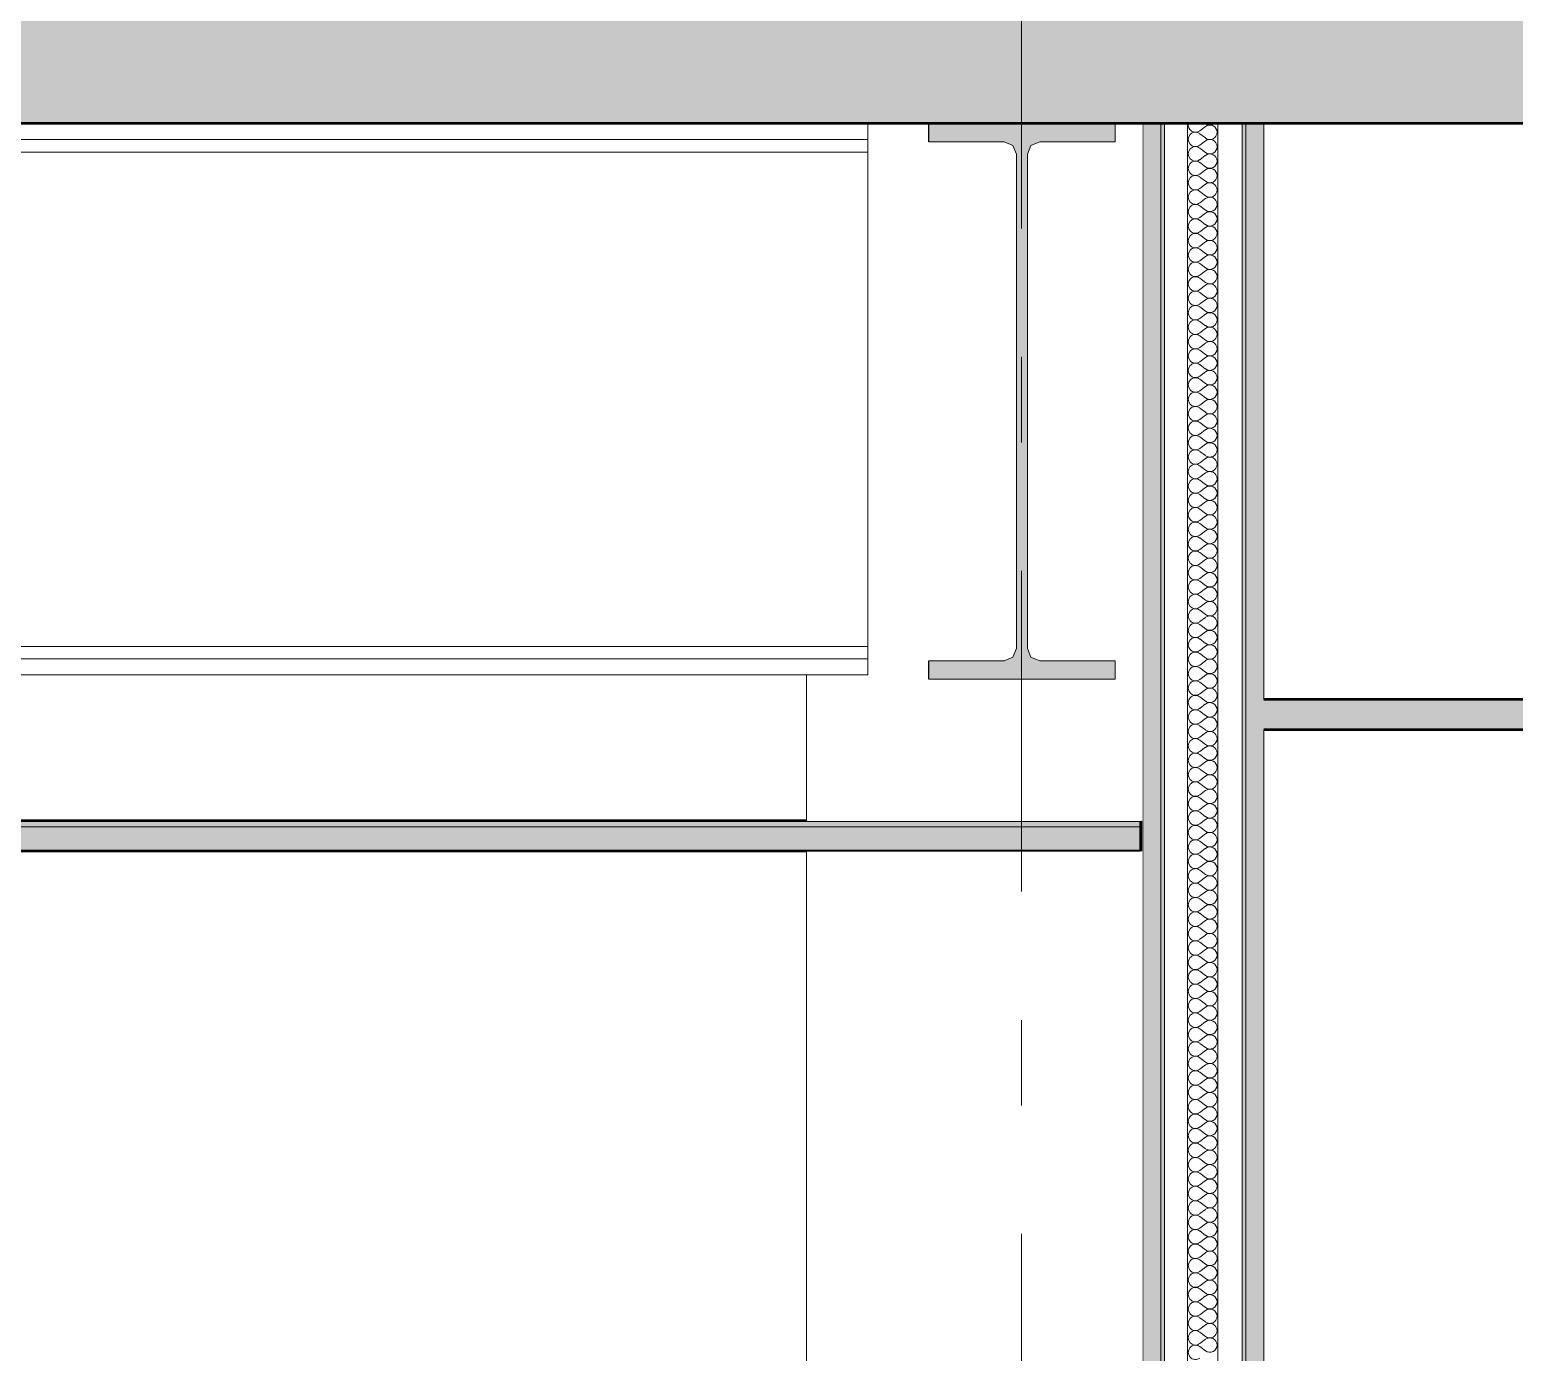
# Model space of a CAD drawing. Header units: millimetres. Extents: x -48147 to 1403542, y -455564 to 18123.
# Drawn here: x 1384228 to 1385453, y -443356 to -442265 of the extents above; entities that cross this region are included whole.
import ezdxf
from ezdxf.enums import TextEntityAlignment as Align

# ---------------------------------------------------------------- set-up
doc = ezdxf.new("R2010")
doc.units = ezdxf.units.MM
doc.header["$MEASUREMENT"] = 0
doc.linetypes.add('Double Dashed', pattern=[546.805537, 264.583325, -105.833328, 70.555556, -105.833328])
doc.linetypes.add('Wipeout_Contour', pattern=[1000, 0, -1000])
for name, color, linetype in [('A-230-M_FLOOR.IFC Import', 7, 'Continuous'), ('A-25-M_Wall_Int', 7, 'Continuous'), ('New_A-15-MG_Structural_Grid_Phase_2', 7, 'Continuous'), ('New_A-20-M_Ceiling', 7, 'Continuous'), ('New_A-25-M_Wall_Int', 7, 'Continuous'), ('S-280-M_STRUCT_FRAME.IFC Import', 7, 'Continuous')]:
    doc.layers.add(name, color=color, linetype=linetype)
for name, color, linetype, lineweight, true_color in [('A-230-M_FLOOR.IFC Import_Pen_No__109', 7, 'Continuous', 15, 0xa6a6a6), ('A-230-M_FLOOR.IFC Import_Pen_No__29', 7, 'Continuous', 50, 0x2a2a2a), ('New_A-15-MG_Structural_Grid_Phase_2_Pen_No__222', 7, 'Continuous', 13, 0x65af33), ('New_A-20-M_Ceiling_Pen_No__107', 7, 'Continuous', 15, 0xa6a6a6), ('New_A-20-M_Ceiling_Pen_No__29', 7, 'Continuous', 50, 0x2a2a2a), ('New_A-25-M_Wall_Int_Pen_No__107', 7, 'Continuous', 15, 0xa6a6a6)]:
    doc.layers.add(name, color=color, linetype=linetype, lineweight=lineweight, true_color=true_color)
for name, color, linetype, lineweight in [('A-25-M_Wall_Int_Pen_No__87', 8, 'Continuous', 20), ('HATCHING_Pen_No__1', 7, 'Continuous', 13), ('HATCHING_Pen_No__146', 8, 'Continuous', 0), ('New_A-20-M_Ceiling_Pen_No__89', 8, 'Continuous', 20), ('New_A-25-M_Wall_Int_Pen_No__1', 7, 'Continuous', 13), ('S-280-M_STRUCT_FRAME.IFC Import_Pen_No__1', 7, 'Continuous', 13), ('S-280-M_STRUCT_FRAME.IFC Import_Pen_No__160', 5, 'Continuous', 200), ('S-280-M_STRUCT_FRAME.IFC Import_Pen_No__90', 8, 'Continuous', 20)]:
    doc.layers.add(name, color=color, linetype=linetype, lineweight=lineweight)
doc.styles.add('GENERATED_STYLE_2', font='')
doc.styles.get('GENERATED_STYLE_2').set_extended_font_data('Swis721 BT')

# ---------------------------------------------------------------- blocks, each defined once
blk = doc.blocks.new('Section Elem_14_1', base_point=(1418663.2, -449992.5))
at = {"color": 254, "linetype": 'Wipeout_Contour', "lineweight": 0, "ltscale": 5796284.539292949}
blk.add_wipeout([(1384868.8, -442797.1), (1374610.9, -442797.1), (1374610.9, -442917.5), (1384868.8, -442917.5)], dxfattribs=at).dxf.layer = 'New_A-25-M_Wall_Int'
at = {"color": 254, "linetype": 'Wipeout_Contour', "lineweight": 0, "ltscale": 5798228.35443368}
blk.add_wipeout([(1374610.9, -442942.5), (1374610.9, -445942.5), (1384868.8, -445942.5), (1384868.8, -442942.5)], dxfattribs=at).dxf.layer = 'New_A-25-M_Wall_Int'
blk = doc.blocks.new('Section Elem_139_1', base_point=(1418663.2, -449992.5))
at = {"color": 254, "linetype": 'Wipeout_Contour', "lineweight": 0, "ltscale": 5816959.531016305}
blk.add_wipeout([(1385144.4, -442942.5), (1385145.5, -442942.5), (1385145.5, -442917.5), (1385144.4, -442917.5)], dxfattribs=at).dxf.layer = 'New_A-20-M_Ceiling'
at = {"layer": 'New_A-20-M_Ceiling_Pen_No__107', "linetype": 'Continuous'}
blk.add_hatch(color=256, dxfattribs=at).paths.add_polyline_path([(1385144.4, -442917.5), (1374444.4, -442917.5), (1374444.4, -442942.5), (1385144.4, -442942.5)])
at = {"layer": 'New_A-20-M_Ceiling_Pen_No__29', "linetype": 'Continuous'}
for p, q in [((1385144.4, -442917.5), (1374446.3, -442917.5)), ((1385144.4, -442917.5), (1385144.4, -442942.5)), ((1385144.4, -442942.5), (1374444.4, -442942.5))]:
    blk.add_line(p, q, dxfattribs=at)
at = {"layer": 'New_A-20-M_Ceiling_Pen_No__89', "linetype": 'Continuous'}
for p, q in [((1385144.4, -442917.5), (1385145.5, -442917.5)), ((1385144.4, -442942.5), (1385145.5, -442942.5))]:
    blk.add_line(p, q, dxfattribs=at)
blk = doc.blocks.new('Section Elem_140_1', base_point=(1418663.2, -449992.5))
at = {"color": 254, "linetype": 'Wipeout_Contour', "lineweight": 0, "ltscale": 5821491.947443033}
blk.add_wipeout([(1385246.3, -442817.5), (1387646.3, -442817.5), (1387646.3, -442342.5), (1385246.3, -442342.5)], dxfattribs=at).dxf.layer = 'New_A-25-M_Wall_Int'
at = {"color": 254, "linetype": 'Wipeout_Contour', "lineweight": 0, "ltscale": 5822130.918712563}
blk.add_wipeout([(1387646.3, -442842.5), (1385246.3, -442842.5), (1385246.3, -443367.5), (1387646.3, -443367.5)], dxfattribs=at).dxf.layer = 'New_A-25-M_Wall_Int'
blk = doc.blocks.new('Section Elem_141_1', base_point=(1418663.2, -449992.5))
at = {"layer": 'New_A-20-M_Ceiling_Pen_No__107', "linetype": 'Continuous'}
blk.add_hatch(color=256, dxfattribs=at).paths.add_polyline_path([(1385246.3, -442817.5), (1385246.3, -442842.5), (1387646.3, -442842.5), (1387646.3, -442817.5)])
at = {"layer": 'New_A-20-M_Ceiling_Pen_No__29', "linetype": 'Continuous'}
for p, q in [((1387646.3, -442817.5), (1385246.3, -442817.5)), ((1387646.3, -442842.5), (1385246.3, -442842.5))]:
    blk.add_line(p, q, dxfattribs=at)
blk = doc.blocks.new('*X246', base_point=(1418663.2, -449992.5))
at = {"layer": 'New_A-25-M_Wall_Int_Pen_No__107', "linetype": 'Continuous'}
for p, q in [((1385193.4, -442348.5), (1385198.2, -442344.9)), ((1385193.4, -442350.9), (1385198.2, -442354.4)), ((1385193.4, -442360.4), (1385198.2, -442356.8)), ((1385193.4, -442362.8), (1385198.2, -442366.3)), ((1385193.4, -442372.3), (1385198.2, -442368.7)), ((1385193.4, -442374.7), (1385198.2, -442378.2)), ((1385193.4, -442384.2), (1385198.2, -442380.6)), ((1385193.4, -442386.6), (1385198.2, -442390.1)), ((1385193.4, -442396.1), (1385198.2, -442392.5)), ((1385193.4, -442398.5), (1385198.2, -442402.1)), ((1385193.4, -442408), (1385198.2, -442404.4)), ((1385193.4, -442410.4), (1385198.2, -442414)), ((1385193.4, -442419.9), (1385198.2, -442416.3)), ((1385193.4, -442422.3), (1385198.2, -442425.9)), ((1385193.4, -442431.8), (1385198.2, -442428.2)), ((1385193.4, -442434.2), (1385198.2, -442437.8)), ((1385193.4, -442443.7), (1385198.2, -442440.1)), ((1385193.4, -442446.1), (1385198.2, -442449.7)), ((1385193.4, -442455.6), (1385198.2, -442452.1)), ((1385193.4, -442458), (1385198.2, -442461.6)), ((1385193.4, -442467.5), (1385198.2, -442464)), ((1385193.4, -442469.9), (1385198.2, -442473.5)), ((1385193.4, -442479.4), (1385198.2, -442475.9)), ((1385193.4, -442481.8), (1385198.2, -442485.4)), ((1385193.4, -442491.3), (1385198.2, -442487.8)), ((1385193.4, -442493.7), (1385198.2, -442497.3)), ((1385193.4, -442503.2), (1385198.2, -442499.7)), ((1385193.4, -442505.6), (1385198.2, -442509.2)), ((1385193.4, -442515.1), (1385198.2, -442511.6)), ((1385193.4, -442517.5), (1385198.2, -442521.1)), ((1385193.4, -442527.1), (1385198.2, -442523.5)), ((1385193.4, -442529.4), (1385198.2, -442533)), ((1385193.4, -442539), (1385198.2, -442535.4)), ((1385193.4, -442541.3), (1385198.2, -442544.9)), ((1385193.4, -442550.9), (1385198.2, -442547.3)), ((1385193.4, -442553.2), (1385198.2, -442556.8)), ((1385193.4, -442562.8), (1385198.2, -442559.2)), ((1385193.4, -442565.1), (1385198.2, -442568.7)), ((1385193.4, -442574.7), (1385198.2, -442571.1)), ((1385193.4, -442577.1), (1385198.2, -442580.6)), ((1385193.4, -442586.6), (1385198.2, -442583)), ((1385193.4, -442589), (1385198.2, -442592.5)), ((1385193.4, -442598.5), (1385198.2, -442594.9)), ((1385193.4, -442600.9), (1385198.2, -442604.4)), ((1385193.4, -442610.4), (1385198.2, -442606.8)), ((1385193.4, -442612.8), (1385198.2, -442616.3)), ((1385193.4, -442622.3), (1385198.2, -442618.7)), ((1385193.4, -442624.7), (1385198.2, -442628.2)), ((1385193.4, -442634.2), (1385198.2, -442630.6)), ((1385193.4, -442636.6), (1385198.2, -442640.1)), ((1385193.4, -442646.1), (1385198.2, -442642.5)), ((1385193.4, -442648.5), (1385198.2, -442652.1)), ((1385193.4, -442658), (1385198.2, -442654.4)), ((1385193.4, -442660.4), (1385198.2, -442664)), ((1385193.4, -442669.9), (1385198.2, -442666.3)), ((1385193.4, -442672.3), (1385198.2, -442675.9)), ((1385193.4, -442681.8), (1385198.2, -442678.2)), ((1385193.4, -442684.2), (1385198.2, -442687.8)), ((1385193.4, -442693.7), (1385198.2, -442690.1)), ((1385193.4, -442696.1), (1385198.2, -442699.7)), ((1385193.4, -442705.6), (1385198.2, -442702.1)), ((1385193.4, -442708), (1385198.2, -442711.6)), ((1385193.4, -442717.5), (1385198.2, -442714)), ((1385193.4, -442719.9), (1385198.2, -442723.5)), ((1385193.4, -442729.4), (1385198.2, -442725.9)), ((1385193.4, -442731.8), (1385198.2, -442735.4)), ((1385193.4, -442741.3), (1385198.2, -442737.8)), ((1385193.4, -442743.7), (1385198.2, -442747.3)), ((1385193.4, -442753.2), (1385198.2, -442749.7)), ((1385193.4, -442755.6), (1385198.2, -442759.2)), ((1385193.4, -442765.1), (1385198.2, -442761.6)), ((1385193.4, -442767.5), (1385198.2, -442771.1)), ((1385193.4, -442777.1), (1385198.2, -442773.5)), ((1385193.4, -442779.4), (1385198.2, -442783)), ((1385193.4, -442789), (1385198.2, -442785.4)), ((1385193.4, -442791.3), (1385198.2, -442794.9)), ((1385193.4, -442800.9), (1385198.2, -442797.3)), ((1385193.4, -442803.2), (1385198.2, -442806.8)), ((1385193.4, -442812.8), (1385198.2, -442809.2)), ((1385193.4, -442815.1), (1385198.2, -442818.7)), ((1385193.4, -442824.7), (1385198.2, -442821.1)), ((1385193.4, -442827.1), (1385198.2, -442830.6)), ((1385193.4, -442836.6), (1385198.2, -442833)), ((1385193.4, -442839), (1385198.2, -442842.5)), ((1385193.4, -442848.5), (1385198.2, -442844.9)), ((1385193.4, -442850.9), (1385198.2, -442854.4)), ((1385193.4, -442860.4), (1385198.2, -442856.8)), ((1385193.4, -442862.8), (1385198.2, -442866.3)), ((1385193.4, -442872.3), (1385198.2, -442868.7)), ((1385193.4, -442874.7), (1385198.2, -442878.2)), ((1385193.4, -442884.2), (1385198.2, -442880.6)), ((1385193.4, -442886.6), (1385198.2, -442890.1)), ((1385193.4, -442896.1), (1385198.2, -442892.5)), ((1385193.4, -442898.5), (1385198.2, -442902.1)), ((1385193.4, -442908), (1385198.2, -442904.4)), ((1385193.4, -442910.4), (1385198.2, -442914)), ((1385193.4, -442919.9), (1385198.2, -442916.3)), ((1385193.4, -442922.3), (1385198.2, -442925.9)), ((1385193.4, -442931.8), (1385198.2, -442928.2)), ((1385193.4, -442934.2), (1385198.2, -442937.8)), ((1385193.4, -442943.7), (1385198.2, -442940.1)), ((1385193.4, -442946.1), (1385198.2, -442949.7)), ((1385193.4, -442955.6), (1385198.2, -442952.1)), ((1385193.4, -442958), (1385198.2, -442961.6)), ((1385193.4, -442967.5), (1385198.2, -442964)), ((1385193.4, -442969.9), (1385198.2, -442973.5)), ((1385193.4, -442979.4), (1385198.2, -442975.9)), ((1385193.4, -442981.8), (1385198.2, -442985.4)), ((1385193.4, -442991.3), (1385198.2, -442987.8)), ((1385193.4, -442993.7), (1385198.2, -442997.3)), ((1385193.4, -443003.2), (1385198.2, -442999.7)), ((1385193.4, -443005.6), (1385198.2, -443009.2)), ((1385193.4, -443015.1), (1385198.2, -443011.6)), ((1385193.4, -443017.5), (1385198.2, -443021.1)), ((1385193.4, -443027.1), (1385198.2, -443023.5)), ((1385193.4, -443029.4), (1385198.2, -443033)), ((1385193.4, -443039), (1385198.2, -443035.4)), ((1385193.4, -443041.3), (1385198.2, -443044.9)), ((1385193.4, -443050.9), (1385198.2, -443047.3)), ((1385193.4, -443053.2), (1385198.2, -443056.8)), ((1385193.4, -443062.8), (1385198.2, -443059.2)), ((1385193.4, -443065.1), (1385198.2, -443068.7)), ((1385193.4, -443074.7), (1385198.2, -443071.1)), ((1385193.4, -443077.1), (1385198.2, -443080.6)), ((1385193.4, -443086.6), (1385198.2, -443083)), ((1385193.4, -443089), (1385198.2, -443092.5)), ((1385193.4, -443098.5), (1385198.2, -443094.9)), ((1385193.4, -443100.9), (1385198.2, -443104.4)), ((1385193.4, -443110.4), (1385198.2, -443106.8)), ((1385193.4, -443112.8), (1385198.2, -443116.3)), ((1385193.4, -443122.3), (1385198.2, -443118.7)), ((1385193.4, -443124.7), (1385198.2, -443128.2)), ((1385193.4, -443134.2), (1385198.2, -443130.6)), ((1385193.4, -443136.6), (1385198.2, -443140.1)), ((1385193.4, -443146.1), (1385198.2, -443142.5)), ((1385193.4, -443148.5), (1385198.2, -443152.1)), ((1385193.4, -443158), (1385198.2, -443154.4)), ((1385193.4, -443160.4), (1385198.2, -443164)), ((1385193.4, -443169.9), (1385198.2, -443166.3)), ((1385193.4, -443172.3), (1385198.2, -443175.9)), ((1385193.4, -443181.8), (1385198.2, -443178.2)), ((1385193.4, -443184.2), (1385198.2, -443187.8)), ((1385193.4, -443193.7), (1385198.2, -443190.1)), ((1385193.4, -443196.1), (1385198.2, -443199.7)), ((1385193.4, -443205.6), (1385198.2, -443202.1)), ((1385193.4, -443208), (1385198.2, -443211.6)), ((1385193.4, -443217.5), (1385198.2, -443214)), ((1385193.4, -443219.9), (1385198.2, -443223.5)), ((1385193.4, -443229.4), (1385198.2, -443225.9)), ((1385193.4, -443231.8), (1385198.2, -443235.4)), ((1385193.4, -443241.3), (1385198.2, -443237.8)), ((1385193.4, -443243.7), (1385198.2, -443247.3)), ((1385193.4, -443253.2), (1385198.2, -443249.7)), ((1385193.4, -443255.6), (1385198.2, -443259.2)), ((1385193.4, -443265.1), (1385198.2, -443261.6)), ((1385193.4, -443267.5), (1385198.2, -443271.1)), ((1385193.4, -443277.1), (1385198.2, -443273.5)), ((1385193.4, -443279.4), (1385198.2, -443283)), ((1385193.4, -443289), (1385198.2, -443285.4)), ((1385193.4, -443291.3), (1385198.2, -443294.9)), ((1385193.4, -443300.9), (1385198.2, -443297.3)), ((1385193.4, -443303.2), (1385198.2, -443306.8)), ((1385193.4, -443312.8), (1385198.2, -443309.2)), ((1385193.4, -443315.1), (1385198.2, -443318.7)), ((1385193.4, -443324.7), (1385198.2, -443321.1)), ((1385193.4, -443327.1), (1385198.2, -443330.6)), ((1385193.4, -443336.6), (1385198.2, -443333)), ((1385193.4, -443339), (1385198.2, -443342.5)), ((1385193.4, -443348.5), (1385198.2, -443344.9)), ((1385193.4, -443350.9), (1385198.2, -443354.4))]:
    blk.add_line(p, q, dxfattribs=at)
for centre, start, end in [((1385201.7, -442337.8), 233.1301, 0), ((1385189.8, -442343.7), 168.463, 306.8699), ((1385189.8, -442355.6), 53.1301, 306.8699), ((1385201.7, -442337.8), 233.1301, 306.8699), ((1385201.7, -442349.7), 0, 126.8699), ((1385201.7, -442349.7), 233.1301, 0), ((1385189.8, -442367.5), 53.1301, 306.8699), ((1385201.7, -442361.6), 0, 126.8699), ((1385201.7, -442361.6), 233.1301, 0), ((1385189.8, -442379.4), 53.1301, 306.8699), ((1385201.7, -442373.5), 0, 126.8699), ((1385201.7, -442373.5), 233.1301, 0), ((1385189.8, -442391.3), 53.1301, 306.8699), ((1385201.7, -442385.4), 0, 126.8699), ((1385201.7, -442385.4), 233.1301, 0), ((1385189.8, -442403.2), 53.1301, 306.8699), ((1385201.7, -442397.3), 0, 126.8699), ((1385201.7, -442397.3), 233.1301, 0), ((1385201.7, -442409.2), 0, 126.8699), ((1385189.8, -442415.1), 53.1301, 306.8699), ((1385201.7, -442409.2), 233.1301, 0), ((1385201.7, -442421.1), 0, 126.8699), ((1385189.8, -442427.1), 53.1301, 306.8699), ((1385201.7, -442421.1), 233.1301, 0), ((1385201.7, -442433), 0, 126.8699), ((1385189.8, -442439), 53.1301, 306.8699), ((1385201.7, -442433), 233.1301, 0), ((1385201.7, -442444.9), 0, 126.8699), ((1385189.8, -442450.9), 53.1301, 306.8699), ((1385201.7, -442444.9), 233.1301, 0), ((1385201.7, -442456.8), 0, 126.8699), ((1385189.8, -442462.8), 53.1301, 306.8699), ((1385201.7, -442456.8), 233.1301, 0), ((1385201.7, -442468.7), 0, 126.8699), ((1385189.8, -442474.7), 53.1301, 306.8699), ((1385201.7, -442468.7), 233.1301, 0), ((1385201.7, -442480.6), 0, 126.8699), ((1385189.8, -442486.6), 53.1301, 306.8699), ((1385201.7, -442480.6), 233.1301, 0), ((1385201.7, -442492.5), 0, 126.8699), ((1385189.8, -442498.5), 53.1301, 306.8699), ((1385201.7, -442492.5), 233.1301, 0), ((1385201.7, -442504.4), 0, 126.8699), ((1385189.8, -442510.4), 53.1301, 306.8699), ((1385201.7, -442504.4), 233.1301, 0), ((1385201.7, -442516.3), 0, 126.8699), ((1385189.8, -442522.3), 53.1301, 306.8699), ((1385201.7, -442516.3), 233.1301, 0), ((1385201.7, -442528.2), 0, 126.8699), ((1385189.8, -442534.2), 53.1301, 306.8699), ((1385201.7, -442528.2), 233.1301, 0), ((1385201.7, -442540.1), 0, 126.8699), ((1385189.8, -442546.1), 53.1301, 306.8699), ((1385201.7, -442540.1), 233.1301, 0), ((1385201.7, -442552.1), 0, 126.8699), ((1385189.8, -442558), 53.1301, 306.8699), ((1385201.7, -442552.1), 233.1301, 0), ((1385201.7, -442564), 0, 126.8699), ((1385189.8, -442569.9), 53.1301, 306.8699), ((1385201.7, -442564), 233.1301, 0), ((1385201.7, -442575.9), 0, 126.8699), ((1385189.8, -442581.8), 53.1301, 306.8699), ((1385201.7, -442575.9), 233.1301, 0), ((1385201.7, -442587.8), 0, 126.8699), ((1385189.8, -442593.7), 53.1301, 306.8699), ((1385201.7, -442587.8), 233.1301, 0), ((1385201.7, -442599.7), 0, 126.8699), ((1385189.8, -442605.6), 53.1301, 306.8699), ((1385201.7, -442599.7), 233.1301, 0), ((1385201.7, -442611.6), 0, 126.8699), ((1385189.8, -442617.5), 53.1301, 306.8699), ((1385189.8, -442629.4), 53.1301, 306.8699), ((1385201.7, -442611.6), 233.1301, 0), ((1385201.7, -442623.5), 0, 126.8699), ((1385201.7, -442623.5), 233.1301, 0), ((1385189.8, -442641.3), 53.1301, 306.8699), ((1385201.7, -442635.4), 0, 126.8699), ((1385201.7, -442635.4), 233.1301, 0), ((1385189.8, -442653.2), 53.1301, 306.8699), ((1385201.7, -442647.3), 0, 126.8699), ((1385201.7, -442647.3), 233.1301, 0), ((1385189.8, -442665.1), 53.1301, 306.8699), ((1385201.7, -442659.2), 0, 126.8699), ((1385201.7, -442659.2), 233.1301, 0), ((1385189.8, -442677.1), 53.1301, 306.8699), ((1385201.7, -442671.1), 0, 126.8699), ((1385201.7, -442671.1), 233.1301, 0), ((1385189.8, -442689), 53.1301, 306.8699), ((1385201.7, -442683), 0, 126.8699), ((1385201.7, -442683), 233.1301, 0), ((1385189.8, -442700.9), 53.1301, 306.8699), ((1385201.7, -442694.9), 0, 126.8699), ((1385201.7, -442694.9), 233.1301, 0), ((1385189.8, -442712.8), 53.1301, 306.8699), ((1385201.7, -442706.8), 0, 126.8699), ((1385201.7, -442706.8), 233.1301, 0), ((1385189.8, -442724.7), 53.1301, 306.8699), ((1385201.7, -442718.7), 0, 126.8699), ((1385201.7, -442718.7), 233.1301, 0), ((1385189.8, -442736.6), 53.1301, 306.8699), ((1385201.7, -442730.6), 0, 126.8699), ((1385201.7, -442730.6), 233.1301, 0), ((1385189.8, -442748.5), 53.1301, 306.8699), ((1385201.7, -442742.5), 0, 126.8699), ((1385201.7, -442742.5), 233.1301, 0), ((1385189.8, -442760.4), 53.1301, 306.8699), ((1385201.7, -442754.4), 0, 126.8699), ((1385201.7, -442754.4), 233.1301, 0), ((1385189.8, -442772.3), 53.1301, 306.8699), ((1385201.7, -442766.3), 0, 126.8699), ((1385201.7, -442766.3), 233.1301, 0), ((1385189.8, -442784.2), 53.1301, 306.8699), ((1385201.7, -442778.2), 0, 126.8699), ((1385201.7, -442778.2), 233.1301, 0), ((1385189.8, -442796.1), 53.1301, 306.8699), ((1385201.7, -442790.1), 0, 126.8699), ((1385201.7, -442790.1), 233.1301, 0), ((1385189.8, -442808), 53.1301, 306.8699), ((1385201.7, -442802.1), 0, 126.8699), ((1385201.7, -442802.1), 233.1301, 0), ((1385189.8, -442819.9), 53.1301, 306.8699), ((1385201.7, -442814), 0, 126.8699), ((1385201.7, -442814), 233.1301, 0), ((1385189.8, -442831.8), 53.1301, 306.8699), ((1385201.7, -442825.9), 0, 126.8699), ((1385201.7, -442825.9), 233.1301, 0), ((1385201.7, -442837.8), 0, 126.8699), ((1385189.8, -442843.7), 53.1301, 306.8699), ((1385201.7, -442837.8), 233.1301, 0), ((1385201.7, -442849.7), 0, 126.8699), ((1385189.8, -442855.6), 53.1301, 306.8699), ((1385201.7, -442849.7), 233.1301, 0), ((1385201.7, -442861.6), 0, 126.8699), ((1385189.8, -442867.5), 53.1301, 306.8699), ((1385201.7, -442861.6), 233.1301, 0), ((1385201.7, -442873.5), 0, 126.8699), ((1385189.8, -442879.4), 53.1301, 306.8699), ((1385201.7, -442873.5), 233.1301, 0), ((1385201.7, -442885.4), 0, 126.8699), ((1385189.8, -442891.3), 53.1301, 306.8699), ((1385201.7, -442885.4), 233.1301, 0), ((1385201.7, -442897.3), 0, 126.8699), ((1385189.8, -442903.2), 53.1301, 306.8699), ((1385201.7, -442897.3), 233.1301, 0), ((1385201.7, -442909.2), 0, 126.8699), ((1385189.8, -442915.1), 53.1301, 306.8699), ((1385201.7, -442909.2), 233.1301, 0), ((1385201.7, -442921.1), 0, 126.8699), ((1385189.8, -442927.1), 53.1301, 306.8699), ((1385201.7, -442921.1), 233.1301, 0), ((1385201.7, -442933), 0, 126.8699), ((1385189.8, -442939), 53.1301, 306.8699), ((1385201.7, -442933), 233.1301, 0), ((1385201.7, -442944.9), 0, 126.8699), ((1385189.8, -442950.9), 53.1301, 306.8699), ((1385201.7, -442944.9), 233.1301, 0), ((1385201.7, -442956.8), 0, 126.8699), ((1385189.8, -442962.8), 53.1301, 306.8699), ((1385201.7, -442956.8), 233.1301, 0), ((1385201.7, -442968.7), 0, 126.8699), ((1385189.8, -442974.7), 53.1301, 306.8699), ((1385201.7, -442968.7), 233.1301, 0), ((1385201.7, -442980.6), 0, 126.8699), ((1385189.8, -442986.6), 53.1301, 306.8699), ((1385201.7, -442980.6), 233.1301, 0), ((1385201.7, -442992.5), 0, 126.8699), ((1385189.8, -442998.5), 53.1301, 306.8699), ((1385201.7, -442992.5), 233.1301, 0), ((1385201.7, -443004.4), 0, 126.8699), ((1385189.8, -443010.4), 53.1301, 306.8699), ((1385201.7, -443004.4), 233.1301, 0), ((1385201.7, -443016.3), 0, 126.8699), ((1385189.8, -443022.3), 53.1301, 306.8699), ((1385201.7, -443016.3), 233.1301, 0), ((1385201.7, -443028.2), 0, 126.8699), ((1385189.8, -443034.2), 53.1301, 306.8699), ((1385189.8, -443046.1), 53.1301, 306.8699), ((1385201.7, -443028.2), 233.1301, 0), ((1385201.7, -443040.1), 0, 126.8699), ((1385201.7, -443040.1), 233.1301, 0), ((1385189.8, -443058), 53.1301, 306.8699), ((1385201.7, -443052.1), 0, 126.8699), ((1385201.7, -443052.1), 233.1301, 0), ((1385189.8, -443069.9), 53.1301, 306.8699), ((1385201.7, -443064), 0, 126.8699), ((1385201.7, -443064), 233.1301, 0), ((1385189.8, -443081.8), 53.1301, 306.8699), ((1385201.7, -443075.9), 0, 126.8699), ((1385201.7, -443075.9), 233.1301, 0), ((1385189.8, -443093.7), 53.1301, 306.8699), ((1385201.7, -443087.8), 0, 126.8699), ((1385201.7, -443087.8), 233.1301, 0), ((1385189.8, -443105.6), 53.1301, 306.8699), ((1385201.7, -443099.7), 0, 126.8699), ((1385201.7, -443099.7), 233.1301, 0), ((1385189.8, -443117.5), 53.1301, 306.8699), ((1385201.7, -443111.6), 0, 126.8699), ((1385201.7, -443111.6), 233.1301, 0), ((1385189.8, -443129.4), 53.1301, 306.8699), ((1385201.7, -443123.5), 0, 126.8699), ((1385201.7, -443123.5), 233.1301, 0), ((1385189.8, -443141.3), 53.1301, 306.8699), ((1385201.7, -443135.4), 0, 126.8699), ((1385201.7, -443135.4), 233.1301, 0), ((1385189.8, -443153.2), 53.1301, 306.8699), ((1385201.7, -443147.3), 0, 126.8699), ((1385201.7, -443147.3), 233.1301, 0), ((1385189.8, -443165.1), 53.1301, 306.8699), ((1385201.7, -443159.2), 0, 126.8699), ((1385201.7, -443159.2), 233.1301, 0), ((1385189.8, -443177.1), 53.1301, 306.8699), ((1385201.7, -443171.1), 0, 126.8699), ((1385201.7, -443171.1), 233.1301, 0), ((1385189.8, -443189), 53.1301, 306.8699), ((1385201.7, -443183), 0, 126.8699), ((1385201.7, -443183), 233.1301, 0), ((1385189.8, -443200.9), 53.1301, 306.8699), ((1385201.7, -443194.9), 0, 126.8699), ((1385201.7, -443194.9), 233.1301, 0), ((1385189.8, -443212.8), 53.1301, 306.8699), ((1385201.7, -443206.8), 0, 126.8699), ((1385201.7, -443206.8), 233.1301, 0), ((1385189.8, -443224.7), 53.1301, 306.8699), ((1385201.7, -443218.7), 0, 126.8699), ((1385201.7, -443218.7), 233.1301, 0), ((1385189.8, -443236.6), 53.1301, 306.8699), ((1385201.7, -443230.6), 0, 126.8699), ((1385201.7, -443230.6), 233.1301, 0), ((1385189.8, -443248.5), 53.1301, 306.8699), ((1385201.7, -443242.5), 0, 126.8699), ((1385201.7, -443242.5), 233.1301, 0), ((1385189.8, -443260.4), 53.1301, 306.8699), ((1385201.7, -443254.4), 0, 126.8699), ((1385201.7, -443254.4), 233.1301, 0), ((1385201.7, -443266.3), 0, 126.8699), ((1385189.8, -443272.3), 53.1301, 306.8699), ((1385201.7, -443266.3), 233.1301, 0), ((1385201.7, -443278.2), 0, 126.8699), ((1385189.8, -443284.2), 53.1301, 306.8699), ((1385201.7, -443278.2), 233.1301, 0), ((1385201.7, -443290.1), 0, 126.8699), ((1385189.8, -443296.1), 53.1301, 306.8699), ((1385201.7, -443290.1), 233.1301, 0), ((1385201.7, -443302.1), 0, 126.8699), ((1385189.8, -443308), 53.1301, 306.8699), ((1385201.7, -443302.1), 233.1301, 0), ((1385201.7, -443314), 0, 126.8699), ((1385189.8, -443319.9), 53.1301, 306.8699), ((1385201.7, -443314), 233.1301, 0), ((1385201.7, -443325.9), 0, 126.8699), ((1385189.8, -443331.8), 53.1301, 306.8699), ((1385201.7, -443325.9), 233.1301, 0), ((1385201.7, -443337.8), 0, 126.8699), ((1385189.8, -443343.7), 53.1301, 306.8699), ((1385201.7, -443337.8), 233.1301, 0), ((1385201.7, -443349.7), 0, 126.8699), ((1385189.8, -443355.6), 53.1301, 306.8699), ((1385201.7, -443349.7), 233.1301, 0)]:
    blk.add_arc(centre, 5.95, start, end, dxfattribs=at)
blk = doc.blocks.new('Section Elem_208_1', base_point=(1418663.2, -449992.5))
at = {"layer": 'New_A-25-M_Wall_Int_Pen_No__107', "linetype": 'Continuous', "lineweight": 0, "true_color": 0x535353}
blk.add_hatch(color=251, dxfattribs=at).paths.add_polyline_path([(1385231.3, -442342.5), (1385228.3, -442342.5), (1385228.3, -446242.5), (1385231.3, -446242.5)])
at = {"layer": 'New_A-25-M_Wall_Int_Pen_No__107', "linetype": 'Continuous'}
blk.add_hatch(color=256, dxfattribs=at).paths.add_polyline_path([(1385246.3, -446242.5), (1385246.3, -442342.5), (1385231.3, -442342.5), (1385231.3, -446242.5)])
at = {"layer": 'New_A-25-M_Wall_Int_Pen_No__1', "linetype": 'Continuous'}
for p, q in [((1385146.3, -442342.5), (1385146.3, -445942.5)), ((1385246.3, -442342.5), (1385246.3, -442817.5)), ((1385246.3, -442842.5), (1385246.3, -445942.5))]:
    blk.add_line(p, q, dxfattribs=at)
at = {"color": 254, "linetype": 'Wipeout_Contour', "lineweight": 0, "ltscale": 5818905.683789385}
blk.add_wipeout([(1385228.3, -442342.5), (1385208.3, -442342.5), (1385208.3, -446242.5), (1385228.3, -446242.5)], dxfattribs=at).dxf.layer = 'New_A-25-M_Wall_Int'
at = {"layer": 'New_A-25-M_Wall_Int_Pen_No__1', "linetype": 'Continuous'}
for p, q in [((1385228.3, -442342.5), (1385228.3, -446242.5)), ((1385231.3, -442342.5), (1385231.3, -446242.5))]:
    blk.add_line(p, q, dxfattribs=at)
at = {"color": 254, "linetype": 'Wipeout_Contour', "lineweight": 0, "ltscale": 5818819.984129892}
blk.add_wipeout([(1385208.3, -442342.5), (1385183.3, -442342.5), (1385183.3, -446242.5), (1385208.3, -446242.5)], dxfattribs=at).dxf.layer = 'New_A-25-M_Wall_Int'
at = {"layer": 'New_A-25-M_Wall_Int_Pen_No__1', "linetype": 'Continuous'}
blk.add_line((1385208.3, -442342.5), (1385208.3, -446242.5), dxfattribs=at)
at = {"layer": 'New_A-25-M_Wall_Int'}
blk.add_blockref('*X246', (1418663.2, -449992.5), dxfattribs=at)
at = {"color": 254, "linetype": 'Wipeout_Contour', "lineweight": 0, "ltscale": 5818736.189015135}
blk.add_wipeout([(1385183.3, -442342.5), (1385164.3, -442342.5), (1385164.3, -446242.5), (1385183.3, -446242.5)], dxfattribs=at).dxf.layer = 'New_A-25-M_Wall_Int'
at = {"layer": 'New_A-25-M_Wall_Int_Pen_No__107', "linetype": 'Continuous'}
blk.add_hatch(color=256, dxfattribs=at).paths.add_polyline_path([(1385161.3, -442342.5), (1385146.3, -442342.5), (1385146.3, -446242.5), (1385161.3, -446242.5)])
at = {"layer": 'New_A-25-M_Wall_Int_Pen_No__107', "linetype": 'Continuous', "lineweight": 0, "true_color": 0x535353}
blk.add_hatch(color=251, dxfattribs=at).paths.add_polyline_path([(1385164.3, -442342.5), (1385161.3, -442342.5), (1385161.3, -446242.5), (1385164.3, -446242.5)])
at = {"layer": 'New_A-25-M_Wall_Int_Pen_No__1', "linetype": 'Continuous'}
for p, q in [((1385161.3, -442342.5), (1385161.3, -446242.5)), ((1385164.3, -442342.5), (1385164.3, -446242.5)), ((1385183.3, -442342.5), (1385183.3, -446242.5))]:
    blk.add_line(p, q, dxfattribs=at)
blk = doc.blocks.new('Section Elem_230_1', base_point=(1418663.2, -449992.5))
at = {"color": 254, "linetype": 'Wipeout_Contour', "lineweight": 0, "ltscale": 5815847.225940094}
blk.add_wipeout([(1384868.8, -442797.1), (1384868.8, -442917.5), (1384883.8, -442917.5), (1384883.8, -442797.1)], dxfattribs=at).dxf.layer = 'A-25-M_Wall_Int'
at = {"color": 254, "linetype": 'Wipeout_Contour', "lineweight": 0, "ltscale": 5817784.484865917}
blk.add_wipeout([(1384883.8, -442942.5), (1384868.8, -442942.5), (1384868.8, -445942.5), (1384883.8, -445942.5)], dxfattribs=at).dxf.layer = 'A-25-M_Wall_Int'
at = {"layer": 'A-25-M_Wall_Int_Pen_No__87', "linetype": 'Continuous'}
for p, q in [((1384868.8, -442917.5), (1384868.8, -442797.1)), ((1384868.8, -445942.5), (1384868.8, -442942.5))]:
    blk.add_line(p, q, dxfattribs=at)
blk = doc.blocks.new('Section Elem_231_1', base_point=(1418663.2, -449992.5))
at = {"color": 254, "linetype": 'Wipeout_Contour', "lineweight": 0, "ltscale": 49439248.21669516}
blk.add_wipeout([(1384883.8, -442942.5), (1384883.8, -445942.5), (1385146.3, -445942.5), (1385146.3, -442342.5), (1385123.6, -442342.5), (1385123.6, -442357.5), (1385061.4, -442357.5), (1385054.1, -442360.5), (1385051.2, -442367.7), (1385051.2, -442775.3), (1385054.1, -442782.5), (1385061.4, -442785.5), (1385123.6, -442785.5), (1385123.6, -442800.5), (1384969.8, -442800.5), (1384969.8, -442785.5), (1385032, -442785.5), (1385039.2, -442782.5), (1385042.2, -442775.3), (1385042.2, -442672.5), (1385042.1, -442672.5), (1385042.1, -442472.5), (1385042.2, -442472.5), (1385042.2, -442367.7), (1385039.2, -442360.5), (1385032, -442357.5), (1384969.8, -442357.5), (1384969.8, -442342.5), (1384919.5, -442342.5), (1384919.5, -442797.1), (1384883.8, -442797.1), (1384883.8, -442917.5), (1385145.5, -442917.5), (1385145.5, -442942.5)], dxfattribs=at).dxf.layer = 'A-25-M_Wall_Int'
at = {"layer": 'A-25-M_Wall_Int_Pen_No__87', "linetype": 'Continuous'}
blk.add_line((1385145.5, -442917.5), (1385145.5, -442942.5), dxfattribs=at)
blk = doc.blocks.new('Section Elem_275_1', base_point=(1418663.2, -449992.5))
at = {"layer": 'S-280-M_STRUCT_FRAME.IFC Import_Pen_No__1', "linetype": 'Continuous'}
for p, q in [((1384969.8, -442342.5), (1384969.8, -442357.5)), ((1385123.6, -442342.5), (1385123.6, -442357.5)), ((1384969.8, -442785.5), (1384969.8, -442800.5)), ((1385123.6, -442785.5), (1385123.6, -442800.5)), ((1385123.6, -442800.5), (1384969.8, -442800.5))]:
    blk.add_line(p, q, dxfattribs=at)
at = {"layer": 'S-280-M_STRUCT_FRAME.IFC Import_Pen_No__1', "linetype": 'Continuous', "flags": 128}
for points in [[(1385039.2, -442360.5), (1385032, -442357.5), (1384969.8, -442357.5)], [(1385054.1, -442360.5), (1385051.2, -442367.7), (1385051.2, -442775.3), (1385054.1, -442782.5)], [(1385123.6, -442357.5), (1385061.4, -442357.5), (1385054.1, -442360.5)], [(1385039.2, -442782.5), (1385032, -442785.5), (1384969.8, -442785.5)], [(1385054.1, -442782.5), (1385061.4, -442785.5), (1385123.6, -442785.5)]]:
    blk.add_lwpolyline(points, dxfattribs=at)
at = {"layer": 'S-280-M_STRUCT_FRAME.IFC Import_Pen_No__90', "linetype": 'Continuous'}
for p, q in [((1384969.7, -442357.5), (1384969.7, -442342.5)), ((1385039.1, -442360.5), (1385031.9, -442357.5)), ((1385042.1, -442367.7), (1385039.1, -442360.5)), ((1385031.9, -442785.5), (1385039.1, -442782.5)), ((1385039.1, -442782.5), (1385042.1, -442775.3)), ((1384969.7, -442800.5), (1384969.7, -442785.5))]:
    blk.add_line(p, q, dxfattribs=at)
at = {"color": 254, "linetype": 'Wipeout_Contour', "lineweight": 0, "ltscale": 5816132.321172185}
blk.add_wipeout([(1385042.1, -442472.5), (1385042.1, -442672.5), (1385042.2, -442672.5), (1385042.2, -442472.5)], dxfattribs=at).dxf.layer = 'S-280-M_STRUCT_FRAME.IFC Import'
at = {"layer": 'S-280-M_STRUCT_FRAME.IFC Import_Pen_No__160', "linetype": 'Continuous', "lineweight": 0, "true_color": 0x00007f}
blk.add_hatch(color=176, dxfattribs=at).paths.add_polyline_path([(1385123.6, -442800.5), (1385123.6, -442785.5), (1385061.4, -442785.5), (1385054.1, -442782.5), (1385051.2, -442775.3), (1385051.2, -442367.7), (1385054.1, -442360.5), (1385061.4, -442357.5), (1385123.6, -442357.5), (1385123.6, -442342.5), (1384969.8, -442342.5), (1384969.8, -442357.5), (1385032, -442357.5), (1385039.2, -442360.5), (1385042.2, -442367.7), (1385042.2, -442775.3), (1385039.2, -442782.5), (1385032, -442785.5), (1384969.8, -442785.5), (1384969.8, -442800.5)])
at = {"layer": 'S-280-M_STRUCT_FRAME.IFC Import_Pen_No__1', "linetype": 'Continuous', "flags": 128}
blk.add_lwpolyline([(1385039.2, -442360.5), (1385042.2, -442367.7), (1385042.2, -442775.3), (1385039.2, -442782.5)], dxfattribs=at)
at = {"layer": 'S-280-M_STRUCT_FRAME.IFC Import_Pen_No__90', "linetype": 'Continuous'}
for p, q in [((1385042.1, -442775.3), (1385042.1, -442367.7)), ((1385042.1, -442672.5), (1385042.1, -442472.5))]:
    blk.add_line(p, q, dxfattribs=at)
blk = doc.blocks.new('Section Elem_281_1', base_point=(1418663.2, -449992.5))
at = {"color": 254, "linetype": 'Wipeout_Contour', "lineweight": 0, "ltscale": 5795693.845014554}
blk.add_wipeout([(1384919.5, -442358.8), (1374567.5, -442358.8), (1374567.5, -442366), (1384919.5, -442366)], dxfattribs=at).dxf.layer = 'S-280-M_STRUCT_FRAME.IFC Import'
at = {"color": 254, "linetype": 'Wipeout_Contour', "lineweight": 0, "ltscale": 5796216.829827537}
blk.add_wipeout([(1384919.5, -442783.8), (1374567.5, -442783.8), (1374567.5, -442797.1), (1384919.5, -442797.1)], dxfattribs=at).dxf.layer = 'S-280-M_STRUCT_FRAME.IFC Import'
at = {"layer": 'S-280-M_STRUCT_FRAME.IFC Import_Pen_No__90', "linetype": 'Continuous'}
for p, q in [((1374567.5, -442366), (1384919.5, -442366)), ((1374567.5, -442797.1), (1384919.5, -442797.1))]:
    blk.add_line(p, q, dxfattribs=at)
at = {"color": 254, "linetype": 'Wipeout_Contour', "lineweight": 0, "ltscale": 5795687.616643892}
blk.add_wipeout([(1384919.5, -442355.8), (1374567.5, -442355.8), (1374567.5, -442358.8), (1384919.5, -442358.8)], dxfattribs=at).dxf.layer = 'S-280-M_STRUCT_FRAME.IFC Import'
at = {"color": 254, "linetype": 'Wipeout_Contour', "lineweight": 0, "ltscale": 5796206.875701413}
blk.add_wipeout([(1384919.5, -442780.8), (1374567.5, -442780.8), (1374567.5, -442783.8), (1384919.5, -442783.8)], dxfattribs=at).dxf.layer = 'S-280-M_STRUCT_FRAME.IFC Import'
at = {"color": 254, "linetype": 'Wipeout_Contour', "lineweight": 0, "ltscale": 5795677.67150224}
blk.add_wipeout([(1384919.5, -442342.5), (1374567.5, -442342.5), (1374567.5, -442355.8), (1384919.5, -442355.8)], dxfattribs=at).dxf.layer = 'S-280-M_STRUCT_FRAME.IFC Import'
at = {"color": 254, "linetype": 'Wipeout_Contour', "lineweight": 0, "ltscale": 5796200.642221231}
blk.add_wipeout([(1384919.5, -442773.6), (1374567.5, -442773.6), (1374567.5, -442780.8), (1384919.5, -442780.8)], dxfattribs=at).dxf.layer = 'S-280-M_STRUCT_FRAME.IFC Import'
at = {"layer": 'S-280-M_STRUCT_FRAME.IFC Import_Pen_No__90', "linetype": 'Continuous'}
for p, q in [((1384919.5, -442342.5), (1384919.5, -442355.8)), ((1374567.5, -442355.8), (1384919.5, -442355.8)), ((1384919.5, -442355.8), (1384919.5, -442358.8)), ((1384919.5, -442358.8), (1384919.5, -442366)), ((1384919.5, -442366), (1384919.5, -442773.6)), ((1374567.5, -442773.6), (1384919.5, -442773.6)), ((1384919.5, -442773.6), (1384919.5, -442780.8)), ((1384919.5, -442780.8), (1384919.5, -442783.8)), ((1374567.5, -442783.8), (1384919.5, -442783.8)), ((1384919.5, -442783.8), (1384919.5, -442797.1))]:
    blk.add_line(p, q, dxfattribs=at)
blk = doc.blocks.new('Section Elem_438_1', base_point=(1418663.2, -449992.5))
at = {"color": 254, "linetype": 'Wipeout_Contour', "lineweight": 0, "ltscale": 5811732.559516553}
blk.add_wipeout([(1393658.2, -442342.5), (1393658.2, -442192.5), (1374305.2, -442192.5), (1374305.2, -442342.5)], dxfattribs=at).dxf.layer = 'A-230-M_FLOOR.IFC Import'
at = {"layer": 'A-230-M_FLOOR.IFC Import_Pen_No__109', "linetype": 'Continuous'}
h = blk.add_hatch(dxfattribs=at)
h.set_pattern_fill('Lightweight_Concrete_0001', color=256, style=0, pattern_type=2)
h.set_pattern_definition([(0, (1418663.25, -449992.53), (0, 389.7114), [24.375, -200.625]), (0, (1418775.75, -449797.67), (0, 389.7114), [24.375, -200.625]), (60, (1418663.25, -449992.53), (-337.5, 194.8557), [24.375, -200.625]), (60, (1418888.25, -449992.53), (-337.5, 194.8557), [24.375, -200.625]), (120, (1418687.62, -449992.53), (337.5, 194.8557), [24.375, -200.625]), (120, (1418912.62, -449992.53), (337.5, 194.8557), [24.375, -200.625]), (0, (1418663.25, -449955.03), (0, 75), [0, -75, 0, -112.5]), (45, (1418700.75, -449955.03), (-53.03301, 53.03301), [0, -56.25, 0, -93.75])])
h.paths.add_polyline_path([(1393658.2, -442342.5), (1393658.2, -442192.5), (1374305.2, -442192.5), (1374305.2, -442342.5)])
at = {"layer": 'A-230-M_FLOOR.IFC Import_Pen_No__29', "linetype": 'Continuous'}
for p, q in [((1384969.8, -442342.5), (1374517.5, -442342.5)), ((1385123.6, -442342.5), (1384969.8, -442342.5)), ((1385146.3, -442342.5), (1385123.6, -442342.5)), ((1387646.3, -442342.5), (1385246.3, -442342.5))]:
    blk.add_line(p, q, dxfattribs=at)
at = {"layer": 'A-230-M_FLOOR.IFC Import_Pen_No__29', "linetype": 'Continuous', "flags": 128}
blk.add_lwpolyline([(1385246.3, -442342.5), (1385231.3, -442342.5), (1385228.3, -442342.5), (1385208.3, -442342.5), (1385183.3, -442342.5), (1385164.3, -442342.5), (1385161.3, -442342.5), (1385146.3, -442342.5)], dxfattribs=at)
blk = doc.blocks.new('Standard grid marker[1]_1', base_point=(1385046.3, -428587.9))
at = {"layer": 'New_A-15-MG_Structural_Grid_Phase_2_Pen_No__222', "linetype": 'Double Dashed'}
blk.add_line((1385046.3, -429587.9), (1385046.3, -452992.5), dxfattribs=at)
at = {"layer": 'New_A-15-MG_Structural_Grid_Phase_2_Pen_No__222', "style": 'GENERATED_STYLE_2'}
for tag, p in [('AC_MarkerText_1_0', (1385046.3, -428316.2)), ('AC_MarkerText_1_1', (1385046.3, -454220.8))]:
    blk.add_attdef(tag, text='', height=175, rotation=360, dxfattribs=at).set_placement(p, align=Align.MIDDLE_CENTER)

msp = doc.modelspace()

# ---------------------------------------------------------------- hatches: boundary and pattern name
at = {"layer": 'HATCHING_Pen_No__146', "linetype": 'Continuous'}
msp.add_hatch(color=256, dxfattribs=at).paths.add_polyline_path([(1385246.3, -442942.5), (1387646.3, -442942.5), (1387646.3, -442922.5), (1385246.3, -442922.5)])

# ---------------------------------------------------------------- linework, layer by layer
at = {"layer": 'HATCHING_Pen_No__1', "linetype": 'Continuous', "flags": 128}
msp.add_lwpolyline([(1385246.3, -442942.5), (1387646.3, -442942.5), (1387646.3, -442922.5), (1385246.3, -442922.5)], close=True, dxfattribs=at)

# ---------------------------------------------------------------- next in the draw order: block references
at = {"layer": 'New_A-25-M_Wall_Int'}
msp.add_blockref('Section Elem_14_1', (1418663.2, -449992.5), dxfattribs=at)

# ---------------------------------------------------------------- next in the draw order: block references
at = {"layer": 'New_A-20-M_Ceiling'}
msp.add_blockref('Section Elem_139_1', (1418663.2, -449992.5), dxfattribs=at)
at = {"layer": 'New_A-25-M_Wall_Int'}
msp.add_blockref('Section Elem_140_1', (1418663.2, -449992.5), dxfattribs=at)

# ---------------------------------------------------------------- next in the draw order: block references
at = {"layer": 'A-25-M_Wall_Int'}
msp.add_blockref('Section Elem_230_1', (1418663.2, -449992.5), dxfattribs=at)
at = {"layer": 'New_A-20-M_Ceiling'}
msp.add_blockref('Section Elem_141_1', (1418663.2, -449992.5), dxfattribs=at)

# ---------------------------------------------------------------- next in the draw order: block references
at = {"layer": 'New_A-25-M_Wall_Int'}
msp.add_blockref('Section Elem_208_1', (1418663.2, -449992.5), dxfattribs=at)

# ---------------------------------------------------------------- next in the draw order: block references
at = {"layer": 'A-25-M_Wall_Int'}
msp.add_blockref('Section Elem_231_1', (1418663.2, -449992.5), dxfattribs=at)

# ---------------------------------------------------------------- next in the draw order: hatches: boundary and pattern name
at = {"layer": 'HATCHING_Pen_No__146', "linetype": 'Continuous'}
msp.add_hatch(color=256, dxfattribs=at).paths.add_polyline_path([(1374408.5, -442942.5), (1385144.3, -442942.5), (1385144.3, -442922.5), (1374408.5, -442922.5)])

# ---------------------------------------------------------------- next in the draw order: linework, layer by layer
at = {"layer": 'HATCHING_Pen_No__1', "linetype": 'Continuous', "flags": 128}
msp.add_lwpolyline([(1374408.5, -442942.5), (1385144.3, -442942.5), (1385144.3, -442922.5), (1374408.5, -442922.5)], close=True, dxfattribs=at)

# ---------------------------------------------------------------- next in the draw order: block references
at = {"layer": 'S-280-M_STRUCT_FRAME.IFC Import'}
for name in ['Section Elem_281_1', 'Section Elem_275_1']:
    msp.add_blockref(name, (1418663.2, -449992.5), dxfattribs=at)

# ---------------------------------------------------------------- next in the draw order: block references
at = {"layer": 'A-230-M_FLOOR.IFC Import'}
msp.add_blockref('Section Elem_438_1', (1418663.2, -449992.5), dxfattribs=at)

# ---------------------------------------------------------------- next in the draw order: block references
at = {"layer": 'New_A-15-MG_Structural_Grid_Phase_2', "color": 8, "linetype": 'Continuous', "lineweight": 15}
msp.add_blockref('Standard grid marker[1]_1', (1385046.3, -428587.9), dxfattribs=at)

doc.saveas('drawing.dxf')
